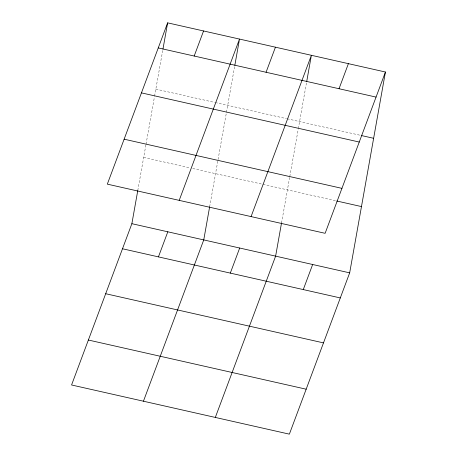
<?xml version="1.0" encoding="UTF-8"?>
<svg xmlns="http://www.w3.org/2000/svg" width="457" height="457" viewBox="0 0 457 457"><rect width="100%" height="100%" fill="white"/><g stroke="black" fill="none" stroke-linecap="round" stroke-linejoin="round"><path stroke-width="0.34" stroke-dasharray="2.29 1.71" d="M137.774 190.552L145.903 144.869M146.029 144.178L154.466 96.793M154.586 96.096L162.835 49.773M209.649 206.781L234.709 66.002M281.523 223.005L289.652 177.322M289.778 176.625L298.215 129.245M298.341 128.548L306.584 82.226M155.831 89.126L214.573 102.391M215.264 102.545L286.448 118.614M287.139 118.769L360.602 135.358M143.669 157.414L189.975 167.868M192.74 168.49L336.792 201.011"/><path stroke-width="0.69" d="M385.434 72.017L325.127 233.31L107.326 184.142L167.628 22.85L385.434 72.017L349.674 272.858L289.372 434.15L71.566 384.983L131.873 223.69L137.774 190.552M162.96 49.088L167.628 22.85M209.649 206.781L203.748 239.919L143.441 401.206M234.835 65.311L239.502 39.074L179.201 200.366M281.523 223.005L275.622 256.143L215.321 417.435M306.71 81.535L311.377 55.303L251.076 216.589M194.191 56.04L203.565 30.962M158.436 256.88L167.81 231.808M266.065 72.263L275.44 47.191M230.311 273.103L239.685 248.031M339.031 88.732L348.405 63.66M303.277 289.578L312.651 264.5M158.253 47.922L376.054 97.09M361.287 135.512L373.632 138.294M141.447 92.874L359.248 142.041M124.133 139.191L341.933 188.358M336.792 201.011L361.476 206.581M131.873 223.69L349.674 272.858M122.499 248.768L340.299 297.935M105.693 293.72L323.493 342.887M88.372 340.031L306.179 389.198"/></g></svg>
